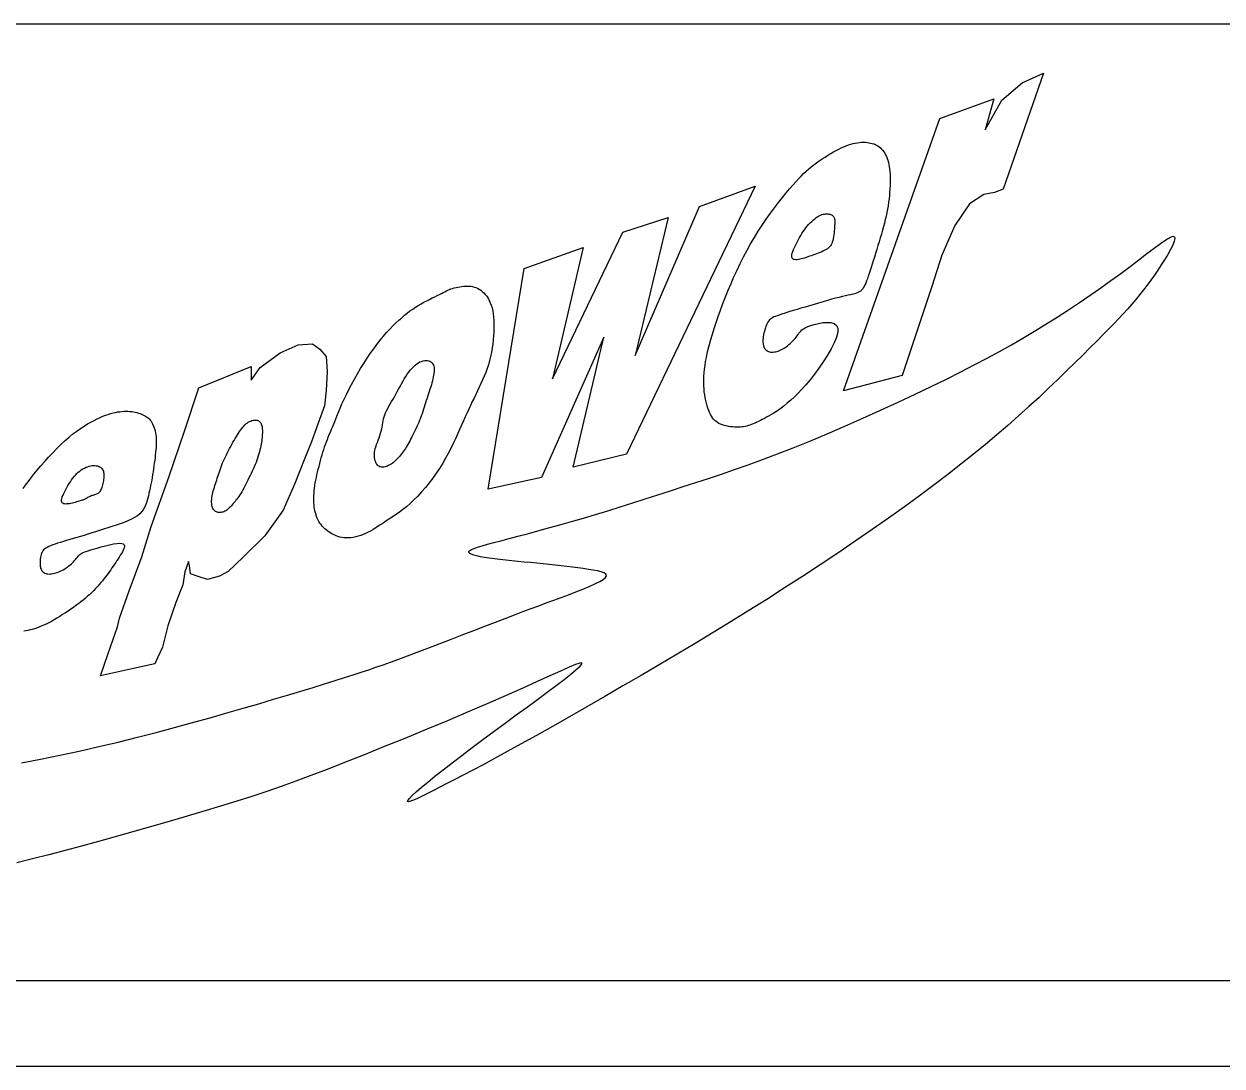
# Model space of a CAD drawing. Extents: x 134 to 2648, y -627 to 3.
# Drawn here: x 1618.86 to 1636.39, y -627.29 to -612.04 of the extents above; entities that cross this region are included whole.
import ezdxf

# ---------------------------------------------------------------- set-up
doc = ezdxf.new("R2010")
doc.units = 0
doc.layers.add('圖框層', color=7, linetype='CONTINUOUS')
doc.layers.add('輪廓線層', color=7, linetype='CONTINUOUS')

msp = doc.modelspace()

# ---------------------------------------------------------------- linework, layer by layer
at = {"layer": '圖框層', "color": 7}
for p, q in [((1602.573, -612.041), (1887.074, -612.041)), ((1602.573, -626.041), (1887.074, -626.041)), ((1601.323, -627.291), (1888.323, -627.291))]:
    msp.add_line(p, q, dxfattribs=at)
at = {"layer": '輪廓線層', "color": 116}
for points in [[(1632.481, -614.989), (1632.294, -615.422), (1632.146, -615.885), (1631.712, -617.185), (1630.855, -617.412), (1632.264, -613.422), (1633.053, -613.137), (1632.925, -613.59), (1633.171, -613.156), (1633.467, -612.9), (1633.783, -612.762), (1633.191, -614.457), (1633.063, -614.506), (1632.905, -614.535), (1632.698, -614.673)], [(1631.272, -615.558), (1631.257, -615.606), (1631.243, -615.651), (1631.229, -615.693), (1631.216, -615.733), (1631.203, -615.769), (1631.191, -615.802), (1631.179, -615.832), (1631.167, -615.859), (1631.155, -615.882), (1631.143, -615.903), (1631.131, -615.921), (1631.117, -615.936), (1631.102, -615.95), (1631.084, -615.961), (1631.065, -615.972), (1631.043, -615.981), (1631.018, -615.989), (1630.99, -615.997), (1630.958, -616.004), (1630.923, -616.012), (1630.883, -616.021), (1630.839, -616.031), (1630.791, -616.042), (1630.738, -616.055), (1630.68, -616.07), (1630.619, -616.087), (1630.554, -616.106), (1630.488, -616.125), (1630.422, -616.145), (1630.356, -616.165), (1630.292, -616.184), (1630.23, -616.202), (1630.173, -616.22), (1630.119, -616.236), (1630.07, -616.25), (1630.024, -616.264), (1629.983, -616.277), (1629.945, -616.289), (1629.912, -616.3), (1629.882, -616.31), (1629.856, -616.32), (1629.834, -616.329), (1629.815, -616.339), (1629.798, -616.349), (1629.783, -616.361), (1629.77, -616.373), (1629.759, -616.387), (1629.748, -616.404), (1629.738, -616.423), (1629.728, -616.444), (1629.718, -616.466), (1629.71, -616.49), (1629.702, -616.515), (1629.695, -616.54), (1629.688, -616.565), (1629.683, -616.59), (1629.679, -616.613), (1629.676, -616.635), (1629.675, -616.657), (1629.674, -616.677), (1629.674, -616.697), (1629.676, -616.715), (1629.679, -616.732), (1629.682, -616.749), (1629.687, -616.764), (1629.693, -616.778), (1629.7, -616.791), (1629.709, -616.802), (1629.718, -616.812), (1629.729, -616.821), (1629.741, -616.829), (1629.755, -616.835), (1629.77, -616.839), (1629.786, -616.842), (1629.803, -616.843), (1629.821, -616.843), (1629.84, -616.841), (1629.859, -616.838), (1629.879, -616.834), (1629.899, -616.828), (1629.918, -616.821), (1629.938, -616.812), (1629.958, -616.802), (1629.977, -616.791), (1629.996, -616.779), (1630.016, -616.765), (1630.035, -616.75), (1630.054, -616.734), (1630.073, -616.717), (1630.092, -616.699), (1630.11, -616.68), (1630.128, -616.661), (1630.145, -616.642), (1630.161, -616.623), (1630.176, -616.604), (1630.19, -616.586), (1630.202, -616.568), (1630.214, -616.551), (1630.228, -616.535), (1630.245, -616.518), (1630.266, -616.502), (1630.294, -616.487), (1630.329, -616.47), (1630.373, -616.454), (1630.426, -616.438), (1630.486, -616.423), (1630.549, -616.412), (1630.611, -616.408), (1630.667, -616.411), (1630.715, -616.425), (1630.751, -616.452), (1630.769, -616.494), (1630.769, -616.551), (1630.751, -616.623), (1630.717, -616.705), (1630.672, -616.795), (1630.618, -616.889), (1630.557, -616.984), (1630.493, -617.078), (1630.428, -617.166), (1630.365, -617.247), (1630.303, -617.321), (1630.244, -617.387), (1630.187, -617.447), (1630.133, -617.5), (1630.081, -617.548), (1630.031, -617.59), (1629.985, -617.628), (1629.941, -617.661), (1629.9, -617.691), (1629.861, -617.717), (1629.824, -617.741), (1629.789, -617.762), (1629.756, -617.78), (1629.725, -617.797), (1629.695, -617.813), (1629.665, -617.829), (1629.637, -617.843), (1629.61, -617.857), (1629.583, -617.869), (1629.557, -617.881), (1629.532, -617.892), (1629.507, -617.902), (1629.483, -617.91), (1629.46, -617.918), (1629.437, -617.925), (1629.413, -617.93), (1629.39, -617.935), (1629.366, -617.938), (1629.341, -617.941), (1629.315, -617.942), (1629.288, -617.942), (1629.259, -617.94), (1629.229, -617.938), (1629.199, -617.935), (1629.168, -617.93), (1629.138, -617.924), (1629.109, -617.917), (1629.081, -617.908), (1629.055, -617.898), (1629.031, -617.887), (1629.009, -617.874), (1628.988, -617.86), (1628.97, -617.843), (1628.953, -617.825), (1628.937, -617.804), (1628.922, -617.781), (1628.908, -617.755), (1628.894, -617.727), (1628.881, -617.696), (1628.868, -617.662), (1628.857, -617.627), (1628.846, -617.589), (1628.837, -617.55), (1628.829, -617.51), (1628.822, -617.468), (1628.816, -617.426), (1628.812, -617.382), (1628.809, -617.337), (1628.808, -617.29), (1628.809, -617.243), (1628.811, -617.194), (1628.815, -617.144), (1628.82, -617.092), (1628.827, -617.038), (1628.836, -616.982), (1628.847, -616.924), (1628.86, -616.863), (1628.875, -616.798), (1628.893, -616.73), (1628.913, -616.657), (1628.936, -616.58), (1628.961, -616.498), (1628.989, -616.412), (1629.02, -616.322), (1629.053, -616.229), (1629.088, -616.134), (1629.126, -616.036), (1629.165, -615.938), (1629.207, -615.839), (1629.25, -615.741), (1629.295, -615.643), (1629.342, -615.545), (1629.391, -615.449), (1629.442, -615.353), (1629.494, -615.259), (1629.549, -615.165), (1629.606, -615.074), (1629.665, -614.984), (1629.724, -614.896), (1629.785, -614.811), (1629.845, -614.73), (1629.903, -614.653), (1629.96, -614.581), (1630.014, -614.514), (1630.065, -614.453), (1630.112, -614.398), (1630.155, -614.349), (1630.195, -614.306), (1630.233, -614.266), (1630.27, -614.23), (1630.306, -614.196), (1630.342, -614.164), (1630.38, -614.134), (1630.418, -614.103), (1630.458, -614.073), (1630.499, -614.044), (1630.541, -614.015), (1630.583, -613.988), (1630.625, -613.961), (1630.666, -613.936), (1630.706, -613.913), (1630.746, -613.891), (1630.784, -613.871), (1630.821, -613.853), (1630.858, -613.837), (1630.893, -613.823), (1630.928, -613.81), (1630.961, -613.799), (1630.994, -613.79), (1631.026, -613.783), (1631.058, -613.778), (1631.088, -613.774), (1631.118, -613.772), (1631.147, -613.772), (1631.175, -613.773), (1631.201, -613.775), (1631.227, -613.778), (1631.251, -613.783), (1631.274, -613.789), (1631.296, -613.796), (1631.317, -613.804), (1631.337, -613.814), (1631.356, -613.826), (1631.375, -613.839), (1631.393, -613.854), (1631.41, -613.871), (1631.426, -613.89), (1631.442, -613.91), (1631.456, -613.932), (1631.47, -613.956), (1631.482, -613.981), (1631.493, -614.008), (1631.503, -614.036), (1631.512, -614.066), (1631.519, -614.097), (1631.524, -614.129), (1631.529, -614.163), (1631.532, -614.199), (1631.535, -614.237), (1631.536, -614.276), (1631.537, -614.318), (1631.536, -614.361), (1631.535, -614.407), (1631.533, -614.453), (1631.529, -614.502), (1631.525, -614.551), (1631.52, -614.6), (1631.514, -614.65), (1631.506, -614.701), (1631.498, -614.751), (1631.488, -614.801), (1631.477, -614.852), (1631.465, -614.902), (1631.453, -614.954), (1631.439, -615.006), (1631.424, -615.06), (1631.409, -615.115), (1631.392, -615.171), (1631.375, -615.228), (1631.358, -615.285), (1631.34, -615.342), (1631.323, -615.398), (1631.305, -615.453), (1631.288, -615.507)], [(1626.435, -618.677), (1625.654, -618.848), (1626.179, -615.621), (1627.045, -615.311), (1626.596, -617.235), (1627.623, -615.086), (1628.286, -614.872), (1627.805, -616.893), (1628.746, -614.712), (1629.559, -614.413), (1627.676, -618.335), (1626.895, -618.528), (1627.345, -616.625)], [(1630.602, -615.341), (1630.582, -615.353), (1630.56, -615.363), (1630.536, -615.374), (1630.511, -615.384), (1630.485, -615.394), (1630.458, -615.404), (1630.432, -615.413), (1630.406, -615.423), (1630.38, -615.432), (1630.355, -615.441), (1630.33, -615.45), (1630.306, -615.459), (1630.283, -615.466), (1630.26, -615.473), (1630.238, -615.479), (1630.216, -615.485), (1630.194, -615.488), (1630.174, -615.491), (1630.155, -615.492), (1630.138, -615.49), (1630.123, -615.486), (1630.11, -615.479), (1630.101, -615.469), (1630.096, -615.456), (1630.095, -615.438), (1630.098, -615.418), (1630.104, -615.394), (1630.112, -615.369), (1630.123, -615.341), (1630.136, -615.312), (1630.149, -615.282), (1630.164, -615.252), (1630.179, -615.223), (1630.194, -615.193), (1630.21, -615.164), (1630.227, -615.135), (1630.244, -615.107), (1630.262, -615.079), (1630.281, -615.052), (1630.3, -615.026), (1630.321, -615), (1630.343, -614.975), (1630.365, -614.952), (1630.388, -614.93), (1630.41, -614.91), (1630.433, -614.891), (1630.455, -614.875), (1630.477, -614.86), (1630.498, -614.849), (1630.518, -614.839), (1630.538, -614.831), (1630.557, -614.826), (1630.574, -614.822), (1630.592, -614.82), (1630.608, -614.819), (1630.623, -614.82), (1630.638, -614.822), (1630.652, -614.825), (1630.665, -614.83), (1630.677, -614.835), (1630.687, -614.841), (1630.697, -614.849), (1630.705, -614.857), (1630.712, -614.866), (1630.717, -614.876), (1630.721, -614.887), (1630.724, -614.899), (1630.725, -614.912), (1630.726, -614.928), (1630.726, -614.946), (1630.725, -614.966), (1630.724, -614.988), (1630.722, -615.014), (1630.72, -615.041), (1630.718, -615.07), (1630.715, -615.1), (1630.711, -615.129), (1630.707, -615.158), (1630.702, -615.186), (1630.696, -615.211), (1630.689, -615.234), (1630.681, -615.255), (1630.672, -615.273), (1630.662, -615.289), (1630.65, -615.304), (1630.636, -615.317), (1630.62, -615.33)], [(1623.574, -619.563), (1623.542, -619.561), (1623.511, -619.556), (1623.482, -619.55), (1623.454, -619.541), (1623.427, -619.531), (1623.401, -619.519), (1623.376, -619.506), (1623.351, -619.492), (1623.328, -619.477), (1623.305, -619.461), (1623.283, -619.445), (1623.262, -619.427), (1623.242, -619.408), (1623.224, -619.388), (1623.207, -619.368), (1623.191, -619.346), (1623.176, -619.323), (1623.164, -619.3), (1623.152, -619.275), (1623.142, -619.249), (1623.133, -619.223), (1623.125, -619.195), (1623.118, -619.167), (1623.113, -619.137), (1623.108, -619.107), (1623.105, -619.075), (1623.102, -619.043), (1623.101, -619.01), (1623.101, -618.976), (1623.102, -618.942), (1623.104, -618.906), (1623.107, -618.87), (1623.111, -618.833), (1623.117, -618.796), (1623.123, -618.758), (1623.13, -618.719), (1623.139, -618.679), (1623.147, -618.639), (1623.157, -618.599), (1623.167, -618.557), (1623.177, -618.516), (1623.188, -618.473), (1623.199, -618.431), (1623.21, -618.39), (1623.222, -618.348), (1623.234, -618.308), (1623.246, -618.268), (1623.259, -618.23), (1623.272, -618.194), (1623.285, -618.158), (1623.299, -618.123), (1623.313, -618.088), (1623.328, -618.051), (1623.344, -618.013), (1623.361, -617.973), (1623.378, -617.93), (1623.397, -617.883), (1623.416, -617.833), (1623.437, -617.78), (1623.461, -617.723), (1623.486, -617.663), (1623.513, -617.6), (1623.544, -617.533), (1623.577, -617.463), (1623.614, -617.39), (1623.653, -617.315), (1623.695, -617.239), (1623.739, -617.161), (1623.785, -617.084), (1623.832, -617.008), (1623.88, -616.934), (1623.928, -616.863), (1623.977, -616.795), (1624.025, -616.73), (1624.073, -616.669), (1624.12, -616.612), (1624.167, -616.558), (1624.213, -616.508), (1624.258, -616.46), (1624.302, -616.417), (1624.345, -616.376), (1624.387, -616.339), (1624.428, -616.304), (1624.468, -616.271), (1624.508, -616.241), (1624.549, -616.213), (1624.589, -616.186), (1624.63, -616.161), (1624.671, -616.137), (1624.713, -616.114), (1624.754, -616.092), (1624.794, -616.071), (1624.834, -616.051), (1624.871, -616.033), (1624.906, -616.016), (1624.939, -616), (1624.968, -615.985), (1624.994, -615.972), (1625.019, -615.959), (1625.042, -615.948), (1625.064, -615.938), (1625.086, -615.928), (1625.108, -615.919), (1625.131, -615.911), (1625.156, -615.904), (1625.182, -615.897), (1625.209, -615.891), (1625.237, -615.886), (1625.264, -615.882), (1625.293, -615.879), (1625.32, -615.877), (1625.348, -615.876), (1625.374, -615.877), (1625.4, -615.88), (1625.425, -615.884), (1625.45, -615.891), (1625.474, -615.899), (1625.498, -615.909), (1625.521, -615.922), (1625.544, -615.937), (1625.567, -615.955), (1625.589, -615.976), (1625.611, -615.999), (1625.631, -616.025), (1625.651, -616.054), (1625.668, -616.086), (1625.684, -616.12), (1625.698, -616.157), (1625.71, -616.197), (1625.72, -616.24), (1625.727, -616.285), (1625.732, -616.332), (1625.735, -616.382), (1625.737, -616.435), (1625.737, -616.489), (1625.735, -616.546), (1625.731, -616.604), (1625.726, -616.664), (1625.719, -616.724), (1625.71, -616.786), (1625.7, -616.847), (1625.687, -616.908), (1625.673, -616.968), (1625.656, -617.028), (1625.637, -617.085), (1625.617, -617.141), (1625.595, -617.196), (1625.571, -617.251), (1625.547, -617.304), (1625.522, -617.357), (1625.497, -617.409), (1625.471, -617.462), (1625.446, -617.515), (1625.421, -617.568), (1625.395, -617.622), (1625.37, -617.677), (1625.344, -617.733), (1625.318, -617.791), (1625.291, -617.851), (1625.263, -617.913), (1625.235, -617.977), (1625.205, -618.043), (1625.174, -618.112), (1625.141, -618.182), (1625.107, -618.253), (1625.069, -618.325), (1625.03, -618.397), (1624.987, -618.47), (1624.941, -618.544), (1624.892, -618.616), (1624.841, -618.688), (1624.788, -618.757), (1624.734, -618.824), (1624.678, -618.889), (1624.622, -618.949), (1624.566, -619.006), (1624.511, -619.058), (1624.456, -619.105), (1624.402, -619.148), (1624.349, -619.188), (1624.298, -619.224), (1624.248, -619.258), (1624.201, -619.289), (1624.156, -619.319), (1624.114, -619.347), (1624.074, -619.373), (1624.037, -619.397), (1624, -619.42), (1623.965, -619.442), (1623.93, -619.462), (1623.895, -619.48), (1623.859, -619.497), (1623.823, -619.512), (1623.787, -619.525), (1623.75, -619.537), (1623.714, -619.547), (1623.677, -619.554), (1623.642, -619.559), (1623.607, -619.562)], [(1622.652, -619.155), (1622.385, -619.534), (1622.069, -619.846), (1621.847, -620.053), (1621.722, -620.122), (1621.545, -620.171), (1621.421, -620.134), (1621.297, -620.089), (1621.282, -619.965), (1621.267, -619.905), (1621.215, -620.059), (1621.184, -620.25), (1621.079, -620.506), (1620.966, -620.851), (1620.887, -621.163), (1620.819, -621.308), (1620.774, -621.406), (1620.462, -621.474), (1619.98, -621.579), (1620.089, -621.252), (1620.229, -620.865), (1620.259, -620.737), (1620.398, -620.336), (1620.586, -619.841), (1620.722, -619.394), (1620.978, -618.673), (1621.207, -618.001), (1621.419, -617.364), (1622.186, -617.056), (1622.186, -617.255), (1622.318, -617.067), (1622.607, -616.853), (1622.87, -616.736), (1623.081, -616.721), (1623.19, -616.8), (1623.284, -616.909), (1623.295, -617.127), (1623.284, -617.405), (1623.257, -617.627), (1623.167, -617.882), (1623.066, -618.156), (1622.968, -618.393), (1622.825, -618.768)], [(1624.281, -617.496), (1624.301, -617.459), (1624.322, -617.421), (1624.342, -617.383), (1624.363, -617.345), (1624.383, -617.308), (1624.404, -617.271), (1624.425, -617.235), (1624.446, -617.201), (1624.468, -617.168), (1624.49, -617.137), (1624.513, -617.108), (1624.536, -617.081), (1624.56, -617.057), (1624.583, -617.035), (1624.607, -617.016), (1624.631, -617), (1624.655, -616.987), (1624.679, -616.978), (1624.702, -616.971), (1624.724, -616.967), (1624.745, -616.965), (1624.765, -616.967), (1624.784, -616.97), (1624.8, -616.976), (1624.815, -616.984), (1624.827, -616.993), (1624.837, -617.005), (1624.845, -617.019), (1624.852, -617.034), (1624.856, -617.051), (1624.86, -617.069), (1624.861, -617.089), (1624.862, -617.11), (1624.861, -617.132), (1624.858, -617.156), (1624.855, -617.18), (1624.85, -617.206), (1624.844, -617.234), (1624.838, -617.262), (1624.83, -617.291), (1624.821, -617.322), (1624.812, -617.353), (1624.801, -617.385), (1624.791, -617.418), (1624.78, -617.451), (1624.769, -617.484), (1624.758, -617.517), (1624.747, -617.55), (1624.737, -617.583), (1624.727, -617.616), (1624.716, -617.648), (1624.706, -617.68), (1624.696, -617.712), (1624.685, -617.744), (1624.674, -617.776), (1624.663, -617.808), (1624.65, -617.839), (1624.637, -617.871), (1624.623, -617.902), (1624.609, -617.933), (1624.595, -617.964), (1624.581, -617.994), (1624.566, -618.024), (1624.552, -618.053), (1624.537, -618.082), (1624.523, -618.109), (1624.509, -618.136), (1624.496, -618.161), (1624.482, -618.186), (1624.468, -618.21), (1624.454, -618.233), (1624.441, -618.255), (1624.427, -618.275), (1624.414, -618.295), (1624.4, -618.313), (1624.386, -618.331), (1624.372, -618.349), (1624.358, -618.365), (1624.343, -618.382), (1624.328, -618.398), (1624.313, -618.413), (1624.297, -618.429), (1624.281, -618.443), (1624.265, -618.458), (1624.248, -618.471), (1624.231, -618.483), (1624.214, -618.494), (1624.196, -618.504), (1624.179, -618.512), (1624.161, -618.518), (1624.143, -618.523), (1624.126, -618.526), (1624.109, -618.527), (1624.093, -618.526), (1624.078, -618.524), (1624.065, -618.52), (1624.052, -618.513), (1624.041, -618.505), (1624.031, -618.496), (1624.022, -618.484), (1624.015, -618.472), (1624.008, -618.458), (1624.002, -618.443), (1623.997, -618.427), (1623.993, -618.41), (1623.99, -618.393), (1623.988, -618.374), (1623.987, -618.353), (1623.988, -618.332), (1623.991, -618.308), (1623.995, -618.283), (1624.001, -618.256), (1624.01, -618.227), (1624.02, -618.196), (1624.032, -618.164), (1624.044, -618.131), (1624.056, -618.097), (1624.068, -618.064), (1624.079, -618.03), (1624.088, -617.998), (1624.096, -617.967), (1624.101, -617.937), (1624.106, -617.907), (1624.111, -617.879), (1624.116, -617.85), (1624.122, -617.821), (1624.13, -617.792), (1624.139, -617.763), (1624.151, -617.732), (1624.166, -617.701), (1624.182, -617.669), (1624.2, -617.636), (1624.22, -617.602), (1624.24, -617.568), (1624.26, -617.532)], [(1622.244, -617.837), (1622.258, -617.838), (1622.271, -617.84), (1622.283, -617.843), (1622.293, -617.848), (1622.303, -617.854), (1622.312, -617.862), (1622.319, -617.872), (1622.326, -617.882), (1622.331, -617.894), (1622.336, -617.907), (1622.34, -617.922), (1622.343, -617.937), (1622.345, -617.953), (1622.347, -617.971), (1622.348, -617.989), (1622.348, -618.008), (1622.348, -618.028), (1622.347, -618.049), (1622.346, -618.07), (1622.344, -618.092), (1622.341, -618.116), (1622.338, -618.14), (1622.334, -618.165), (1622.329, -618.19), (1622.324, -618.217), (1622.319, -618.245), (1622.312, -618.273), (1622.305, -618.302), (1622.297, -618.332), (1622.288, -618.363), (1622.278, -618.394), (1622.267, -618.425), (1622.255, -618.457), (1622.242, -618.489), (1622.229, -618.522), (1622.214, -618.554), (1622.199, -618.587), (1622.184, -618.619), (1622.168, -618.651), (1622.152, -618.683), (1622.136, -618.715), (1622.121, -618.745), (1622.105, -618.776), (1622.09, -618.805), (1622.075, -618.833), (1622.06, -618.86), (1622.045, -618.886), (1622.031, -618.91), (1622.016, -618.933), (1622.002, -618.954), (1621.989, -618.974), (1621.975, -618.993), (1621.962, -619.011), (1621.948, -619.028), (1621.935, -619.044), (1621.922, -619.06), (1621.908, -619.076), (1621.895, -619.091), (1621.881, -619.105), (1621.867, -619.119), (1621.854, -619.132), (1621.84, -619.144), (1621.826, -619.155), (1621.812, -619.164), (1621.798, -619.172), (1621.784, -619.178), (1621.769, -619.183), (1621.755, -619.187), (1621.741, -619.189), (1621.727, -619.19), (1621.714, -619.19), (1621.7, -619.188), (1621.687, -619.184), (1621.675, -619.18), (1621.663, -619.174), (1621.652, -619.166), (1621.642, -619.156), (1621.633, -619.145), (1621.624, -619.132), (1621.618, -619.118), (1621.612, -619.101), (1621.608, -619.083), (1621.606, -619.063), (1621.604, -619.041), (1621.604, -619.019), (1621.606, -618.996), (1621.608, -618.972), (1621.612, -618.947), (1621.617, -618.922), (1621.623, -618.897), (1621.63, -618.872), (1621.638, -618.847), (1621.646, -618.821), (1621.654, -618.795), (1621.663, -618.769), (1621.672, -618.743), (1621.68, -618.716), (1621.688, -618.69), (1621.696, -618.663), (1621.705, -618.636), (1621.714, -618.609), (1621.723, -618.581), (1621.733, -618.553), (1621.743, -618.524), (1621.754, -618.495), (1621.766, -618.465), (1621.779, -618.435), (1621.792, -618.405), (1621.806, -618.375), (1621.821, -618.344), (1621.836, -618.314), (1621.852, -618.283), (1621.868, -618.253), (1621.885, -618.222), (1621.901, -618.193), (1621.918, -618.163), (1621.935, -618.135), (1621.952, -618.107), (1621.968, -618.08), (1621.984, -618.054), (1622, -618.029), (1622.015, -618.006), (1622.03, -617.983), (1622.045, -617.963), (1622.06, -617.943), (1622.075, -617.925), (1622.091, -617.909), (1622.107, -617.894), (1622.124, -617.881), (1622.142, -617.87), (1622.159, -617.86), (1622.177, -617.852), (1622.195, -617.846), (1622.212, -617.841), (1622.228, -617.839)], [(1619.853, -618.943), (1619.84, -618.948), (1619.828, -618.954), (1619.815, -618.96), (1619.803, -618.967), (1619.791, -618.973), (1619.779, -618.98), (1619.767, -618.987), (1619.755, -618.993), (1619.744, -618.998), (1619.732, -619.003), (1619.72, -619.008), (1619.707, -619.012), (1619.694, -619.017), (1619.68, -619.021), (1619.664, -619.026), (1619.647, -619.031), (1619.629, -619.036), (1619.609, -619.042), (1619.589, -619.047), (1619.568, -619.052), (1619.547, -619.057), (1619.526, -619.061), (1619.506, -619.064), (1619.487, -619.065), (1619.47, -619.066), (1619.454, -619.064), (1619.44, -619.061), (1619.428, -619.055), (1619.419, -619.047), (1619.413, -619.037), (1619.41, -619.023), (1619.41, -619.006), (1619.413, -618.986), (1619.42, -618.963), (1619.43, -618.938), (1619.441, -618.911), (1619.455, -618.883), (1619.47, -618.854), (1619.486, -618.824), (1619.503, -618.795), (1619.521, -618.767), (1619.538, -618.74), (1619.556, -618.714), (1619.574, -618.689), (1619.593, -618.665), (1619.613, -618.642), (1619.633, -618.621), (1619.654, -618.602), (1619.676, -618.584), (1619.698, -618.567), (1619.721, -618.553), (1619.744, -618.54), (1619.767, -618.529), (1619.79, -618.52), (1619.813, -618.513), (1619.835, -618.507), (1619.857, -618.504), (1619.877, -618.503), (1619.897, -618.503), (1619.916, -618.505), (1619.933, -618.509), (1619.949, -618.514), (1619.964, -618.521), (1619.977, -618.529), (1619.989, -618.538), (1619.999, -618.548), (1620.008, -618.56), (1620.015, -618.573), (1620.021, -618.586), (1620.025, -618.601), (1620.028, -618.617), (1620.03, -618.634), (1620.03, -618.651), (1620.029, -618.67), (1620.028, -618.688), (1620.025, -618.708), (1620.022, -618.727), (1620.018, -618.747), (1620.013, -618.766), (1620.008, -618.785), (1620.003, -618.804), (1619.998, -618.822), (1619.992, -618.839), (1619.985, -618.855), (1619.978, -618.87), (1619.971, -618.883), (1619.962, -618.895), (1619.952, -618.905), (1619.942, -618.913), (1619.931, -618.919), (1619.918, -618.924), (1619.906, -618.928), (1619.893, -618.932), (1619.88, -618.936), (1619.866, -618.939)]]:
    msp.add_lwpolyline(points, close=True, dxfattribs=at)
at = {"layer": '輪廓線層', "color": 1}
msp.add_lwpolyline([(1618.822, -622.856), (1619.1, -622.801), (1619.384, -622.742), (1619.669, -622.681), (1619.955, -622.616), (1620.238, -622.549), (1620.518, -622.48), (1620.794, -622.409), (1621.063, -622.337), (1621.327, -622.265), (1621.583, -622.194), (1621.83, -622.123), (1622.068, -622.055), (1622.295, -621.988), (1622.512, -621.924), (1622.717, -621.863), (1622.91, -621.804), (1623.09, -621.749), (1623.258, -621.697), (1623.412, -621.649), (1623.552, -621.605), (1623.679, -621.565), (1623.795, -621.528), (1623.904, -621.492), (1624.009, -621.456), (1624.115, -621.419), (1624.225, -621.379), (1624.343, -621.336), (1624.472, -621.288), (1624.616, -621.234), (1624.771, -621.175), (1624.934, -621.112), (1625.102, -621.047), (1625.272, -620.982), (1625.441, -620.917), (1625.604, -620.854), (1625.759, -620.794), (1625.903, -620.739), (1626.037, -620.688), (1626.162, -620.641), (1626.281, -620.597), (1626.394, -620.554), (1626.504, -620.513), (1626.612, -620.473), (1626.72, -620.433), (1626.828, -620.393), (1626.935, -620.352), (1627.037, -620.312), (1627.131, -620.273), (1627.215, -620.236), (1627.285, -620.201), (1627.338, -620.169), (1627.372, -620.14), (1627.383, -620.115), (1627.375, -620.094), (1627.349, -620.075), (1627.307, -620.059), (1627.254, -620.045), (1627.19, -620.033), (1627.12, -620.022), (1627.044, -620.011), (1626.966, -620.001), (1626.886, -619.991), (1626.804, -619.981), (1626.72, -619.971), (1626.634, -619.961), (1626.547, -619.952), (1626.457, -619.943), (1626.366, -619.933), (1626.274, -619.924), (1626.181, -619.915), (1626.089, -619.906), (1625.998, -619.897), (1625.91, -619.888), (1625.825, -619.878), (1625.744, -619.869), (1625.669, -619.858), (1625.6, -619.848), (1625.539, -619.837), (1625.485, -619.825), (1625.441, -619.813), (1625.406, -619.801), (1625.382, -619.788), (1625.37, -619.775), (1625.369, -619.761), (1625.382, -619.746), (1625.408, -619.731), (1625.447, -619.715), (1625.499, -619.697), (1625.564, -619.677), (1625.643, -619.655), (1625.735, -619.631), (1625.84, -619.603), (1625.958, -619.572), (1626.089, -619.538), (1626.229, -619.5), (1626.38, -619.46), (1626.538, -619.417), (1626.703, -619.371), (1626.873, -619.323), (1627.047, -619.272), (1627.225, -619.219), (1627.404, -619.164), (1627.586, -619.108), (1627.769, -619.05), (1627.953, -618.991), (1628.137, -618.932), (1628.322, -618.872), (1628.507, -618.812), (1628.692, -618.752), (1628.877, -618.691), (1629.066, -618.628), (1629.259, -618.562), (1629.459, -618.492), (1629.667, -618.416), (1629.886, -618.333), (1630.116, -618.243), (1630.359, -618.144), (1630.612, -618.037), (1630.872, -617.925), (1631.134, -617.81), (1631.395, -617.692), (1631.652, -617.574), (1631.901, -617.458), (1632.138, -617.345), (1632.361, -617.237), (1632.57, -617.132), (1632.768, -617.031), (1632.956, -616.932), (1633.136, -616.834), (1633.31, -616.737), (1633.48, -616.639), (1633.648, -616.538), (1633.815, -616.436), (1633.981, -616.331), (1634.145, -616.225), (1634.307, -616.118), (1634.465, -616.01), (1634.619, -615.903), (1634.768, -615.797), (1634.911, -615.692), (1635.047, -615.59), (1635.175, -615.492), (1635.293, -615.402), (1635.4, -615.321), (1635.493, -615.253), (1635.571, -615.2), (1635.632, -615.164), (1635.675, -615.148), (1635.698, -615.154), (1635.704, -615.18), (1635.694, -615.221), (1635.672, -615.276), (1635.639, -615.342), (1635.598, -615.414), (1635.552, -615.491), (1635.504, -615.568), (1635.454, -615.644), (1635.403, -615.718), (1635.352, -615.791), (1635.3, -615.862), (1635.246, -615.932), (1635.191, -616.002), (1635.134, -616.071), (1635.075, -616.14), (1635.014, -616.209), (1634.95, -616.279), (1634.882, -616.352), (1634.81, -616.427), (1634.733, -616.507), (1634.649, -616.592), (1634.559, -616.683), (1634.461, -616.781), (1634.355, -616.887), (1634.241, -617), (1634.119, -617.119), (1633.991, -617.244), (1633.856, -617.373), (1633.715, -617.505), (1633.568, -617.64), (1633.417, -617.777), (1633.26, -617.915), (1633.099, -618.054), (1632.93, -618.195), (1632.755, -618.338), (1632.572, -618.484), (1632.381, -618.633), (1632.179, -618.786), (1631.967, -618.944), (1631.745, -619.106), (1631.512, -619.272), (1631.271, -619.441), (1631.024, -619.611), (1630.77, -619.783), (1630.513, -619.955), (1630.253, -620.126), (1629.992, -620.295), (1629.731, -620.461), (1629.47, -620.625), (1629.208, -620.787), (1628.947, -620.946), (1628.684, -621.105), (1628.421, -621.262), (1628.157, -621.418), (1627.891, -621.574), (1627.624, -621.729), (1627.359, -621.883), (1627.097, -622.033), (1626.841, -622.18), (1626.594, -622.32), (1626.359, -622.452), (1626.137, -622.576), (1625.933, -622.689), (1625.747, -622.791), (1625.578, -622.881), (1625.426, -622.962), (1625.288, -623.035), (1625.163, -623.099), (1625.05, -623.157), (1624.947, -623.21), (1624.852, -623.257), (1624.765, -623.301), (1624.686, -623.341), (1624.617, -623.374), (1624.559, -623.4), (1624.515, -623.417), (1624.485, -623.424), (1624.472, -623.42), (1624.476, -623.404), (1624.5, -623.374), (1624.542, -623.332), (1624.601, -623.277), (1624.677, -623.211), (1624.768, -623.135), (1624.874, -623.049), (1624.993, -622.955), (1625.124, -622.853), (1625.267, -622.744), (1625.419, -622.63), (1625.577, -622.512), (1625.739, -622.392), (1625.902, -622.272), (1626.064, -622.153), (1626.222, -622.037), (1626.374, -621.925), (1626.517, -621.819), (1626.648, -621.721), (1626.765, -621.632), (1626.864, -621.554), (1626.942, -621.489), (1626.997, -621.439), (1627.026, -621.405), (1627.026, -621.389), (1626.994, -621.393), (1626.931, -621.415), (1626.836, -621.455), (1626.711, -621.51), (1626.557, -621.581), (1626.372, -621.664), (1626.159, -621.761), (1625.918, -621.868), (1625.65, -621.985), (1625.36, -622.108), (1625.056, -622.237), (1624.744, -622.367), (1624.431, -622.496), (1624.123, -622.621), (1623.827, -622.741), (1623.549, -622.851), (1623.294, -622.951), (1623.059, -623.041), (1622.837, -623.123), (1622.623, -623.2), (1622.411, -623.273), (1622.196, -623.344), (1621.972, -623.416), (1621.733, -623.49), (1621.475, -623.568), (1621.2, -623.649), (1620.915, -623.732), (1620.623, -623.815), (1620.329, -623.898), (1620.038, -623.979), (1619.754, -624.057), (1619.482, -624.13), (1619.225, -624.198), (1618.983, -624.26), (1618.755, -624.318)], dxfattribs=at)
at = {"layer": '輪廓線層', "color": 116}
msp.add_lwpolyline([(1618.849, -618.839), (1618.883, -618.79), (1618.92, -618.74), (1618.961, -618.687), (1619.005, -618.631), (1619.054, -618.571), (1619.107, -618.509), (1619.162, -618.445), (1619.22, -618.38), (1619.279, -618.316), (1619.34, -618.254), (1619.4, -618.194), (1619.46, -618.138), (1619.519, -618.087), (1619.576, -618.04), (1619.632, -617.998), (1619.686, -617.96), (1619.738, -617.926), (1619.789, -617.895), (1619.838, -617.867), (1619.884, -617.842), (1619.929, -617.82), (1619.972, -617.8), (1620.013, -617.782), (1620.053, -617.767), (1620.09, -617.754), (1620.127, -617.743), (1620.162, -617.733), (1620.196, -617.726), (1620.229, -617.719), (1620.261, -617.715), (1620.293, -617.711), (1620.323, -617.709), (1620.352, -617.709), (1620.381, -617.709), (1620.409, -617.711), (1620.436, -617.714), (1620.462, -617.718), (1620.487, -617.723), (1620.512, -617.729), (1620.535, -617.736), (1620.558, -617.743), (1620.579, -617.751), (1620.599, -617.76), (1620.618, -617.769), (1620.636, -617.778), (1620.653, -617.788), (1620.668, -617.799), (1620.682, -617.81), (1620.696, -617.824), (1620.708, -617.838), (1620.72, -617.855), (1620.731, -617.873), (1620.742, -617.894), (1620.752, -617.917), (1620.761, -617.941), (1620.769, -617.967), (1620.777, -617.995), (1620.783, -618.023), (1620.788, -618.053), (1620.792, -618.082), (1620.794, -618.113), (1620.795, -618.143), (1620.795, -618.175), (1620.794, -618.207), (1620.792, -618.24), (1620.789, -618.275), (1620.785, -618.31), (1620.781, -618.347), (1620.777, -618.386), (1620.772, -618.426), (1620.766, -618.467), (1620.761, -618.509), (1620.755, -618.551), (1620.748, -618.593), (1620.742, -618.635), (1620.735, -618.676), (1620.728, -618.717), (1620.72, -618.757), (1620.713, -618.795), (1620.705, -618.834), (1620.697, -618.871), (1620.688, -618.908), (1620.68, -618.945), (1620.671, -618.981), (1620.661, -619.016), (1620.651, -619.051), (1620.638, -619.085), (1620.623, -619.118), (1620.604, -619.151), (1620.581, -619.181), (1620.553, -619.211), (1620.518, -619.239), (1620.478, -619.265), (1620.431, -619.29), (1620.38, -619.313), (1620.325, -619.335), (1620.266, -619.356), (1620.206, -619.376), (1620.145, -619.396), (1620.085, -619.415), (1620.024, -619.434), (1619.965, -619.453), (1619.907, -619.472), (1619.85, -619.49), (1619.794, -619.507), (1619.739, -619.525), (1619.685, -619.541), (1619.632, -619.557), (1619.58, -619.573), (1619.53, -619.587), (1619.482, -619.601), (1619.435, -619.615), (1619.391, -619.628), (1619.35, -619.641), (1619.313, -619.653), (1619.279, -619.665), (1619.248, -619.677), (1619.221, -619.688), (1619.198, -619.7), (1619.178, -619.712), (1619.161, -619.725), (1619.146, -619.738), (1619.134, -619.753), (1619.124, -619.769), (1619.116, -619.786), (1619.109, -619.804), (1619.104, -619.824), (1619.1, -619.844), (1619.098, -619.864), (1619.096, -619.884), (1619.095, -619.904), (1619.095, -619.923), (1619.095, -619.941), (1619.096, -619.959), (1619.097, -619.975), (1619.1, -619.99), (1619.103, -620.005), (1619.108, -620.018), (1619.113, -620.03), (1619.12, -620.042), (1619.129, -620.052), (1619.139, -620.061), (1619.15, -620.07), (1619.163, -620.077), (1619.177, -620.082), (1619.192, -620.087), (1619.209, -620.089), (1619.226, -620.091), (1619.245, -620.09), (1619.264, -620.088), (1619.284, -620.085), (1619.304, -620.08), (1619.325, -620.074), (1619.347, -620.067), (1619.368, -620.058), (1619.39, -620.049), (1619.412, -620.038), (1619.434, -620.027), (1619.455, -620.015), (1619.476, -620.002), (1619.496, -619.988), (1619.516, -619.973), (1619.534, -619.958), (1619.552, -619.943), (1619.568, -619.927), (1619.584, -619.911), (1619.598, -619.895), (1619.611, -619.879), (1619.624, -619.864), (1619.635, -619.85), (1619.646, -619.837), (1619.657, -619.824), (1619.666, -619.814), (1619.677, -619.804), (1619.69, -619.795), (1619.705, -619.786), (1619.725, -619.777), (1619.751, -619.767), (1619.784, -619.755), (1619.824, -619.742), (1619.873, -619.727), (1619.929, -619.71), (1619.989, -619.693), (1620.05, -619.677), (1620.111, -619.662), (1620.168, -619.651), (1620.218, -619.643), (1620.26, -619.64), (1620.291, -619.642), (1620.312, -619.649), (1620.325, -619.661), (1620.33, -619.677), (1620.328, -619.696), (1620.321, -619.717), (1620.311, -619.741), (1620.299, -619.765), (1620.284, -619.79), (1620.269, -619.816), (1620.253, -619.842), (1620.236, -619.868), (1620.219, -619.895), (1620.201, -619.921), (1620.183, -619.948), (1620.165, -619.974), (1620.146, -620.001), (1620.128, -620.027), (1620.109, -620.054), (1620.09, -620.081), (1620.07, -620.107), (1620.05, -620.134), (1620.029, -620.162), (1620.007, -620.189), (1619.983, -620.217), (1619.959, -620.246), (1619.934, -620.275), (1619.907, -620.303), (1619.88, -620.332), (1619.851, -620.361), (1619.821, -620.389), (1619.79, -620.417), (1619.758, -620.445), (1619.725, -620.472), (1619.691, -620.499), (1619.656, -620.526), (1619.62, -620.553), (1619.583, -620.579), (1619.545, -620.606), (1619.505, -620.632), (1619.465, -620.659), (1619.424, -620.685), (1619.383, -620.711), (1619.342, -620.736), (1619.301, -620.76), (1619.261, -620.783), (1619.221, -620.805), (1619.183, -620.824), (1619.146, -620.841), (1619.111, -620.856), (1619.077, -620.87), (1619.043, -620.882), (1619.011, -620.892), (1618.979, -620.901), (1618.948, -620.909), (1618.917, -620.916), (1618.886, -620.922), (1618.855, -620.927)], dxfattribs=at)

doc.saveas('drawing.dxf')
